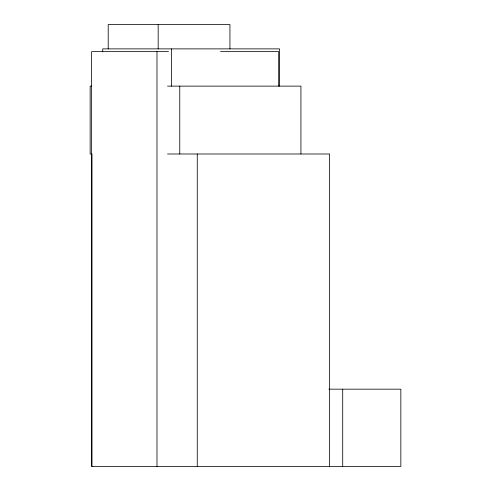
<?xml version="1.0" encoding="UTF-8"?>
<svg xmlns="http://www.w3.org/2000/svg" width="491" height="491" viewBox="0 0 491 491"><rect width="100%" height="100%" fill="white"/><g stroke="black" fill="none" stroke-linecap="round" stroke-linejoin="round"><path stroke-width="0.74" d="M168.468 51.635L91.627 51.635L91.627 466.45L400.846 466.45L400.846 389.167L328.902 389.167M220.52 51.635L278.698 51.635L278.698 86.14M91.688 86.121L90.154 86.121L90.154 153.996L91.688 153.996M167.523 86.121L300.934 86.121L300.934 153.996M167.523 153.996L329.608 153.996L329.608 466.45M342.712 389.167L342.712 466.45M279.563 86.121L279.563 48.879L102.723 48.879L102.723 51.917M229.941 48.879L229.941 24.55L108.204 24.55L108.204 48.879M197.265 153.996L197.265 466.45M179.774 86.121L179.774 153.996M171.58 48.879L171.58 86.121M158.176 24.55L158.176 48.879M156.985 51.635L156.985 466.45M91.995 153.996L91.995 466.45"/></g></svg>
